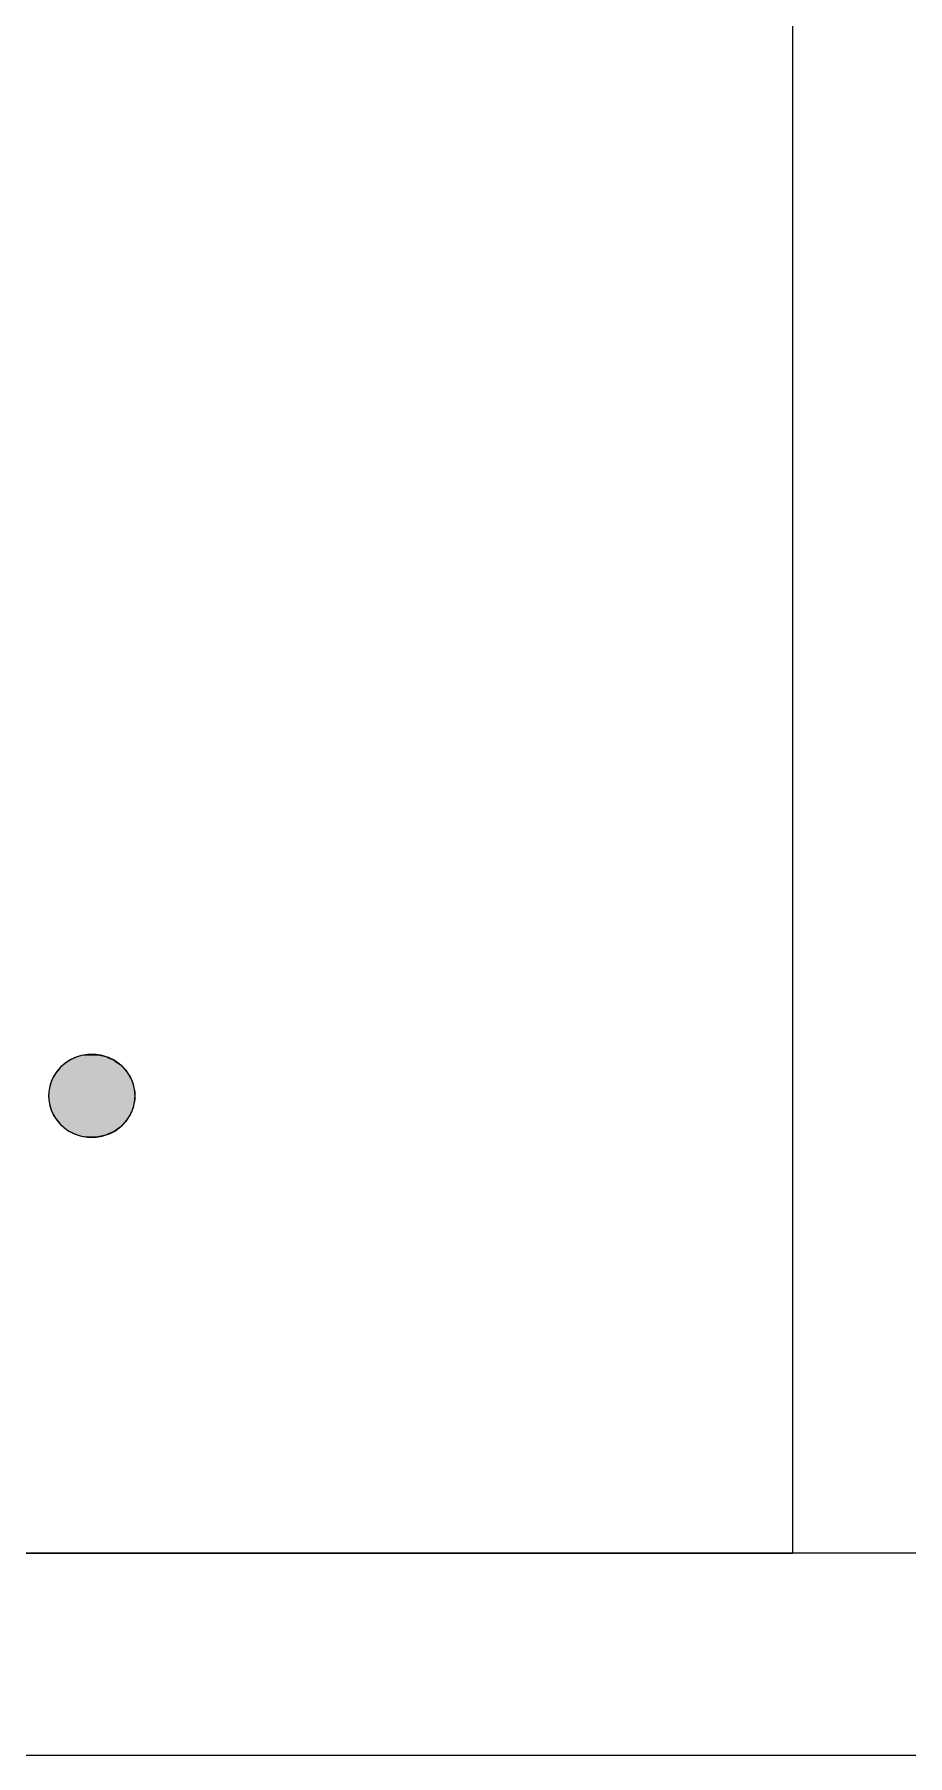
# Model space of a CAD drawing. Extents: x 1329 to 1605, y 497 to 704.
# Drawn here: x 1567.04 to 1573.51, y 496.74 to 509.49 of the extents above; entities that cross this region are included whole.
import ezdxf

# ---------------------------------------------------------------- set-up
doc = ezdxf.new("R2010")
doc.units = 0
doc.layers.add('LSC-DA1', color=7, linetype='CONTINUOUS')

# ---------------------------------------------------------------- blocks, each defined once
blk = doc.blocks.new('*U39')
at = {"layer": 'LSC-DA1', "linetype": 'CONTINUOUS'}
for p, q in [((132.603, 5.119), (132.579, 5.099)), ((132.625, 5.137), (132.603, 5.119)), ((132.653, 5.153), (132.625, 5.137)), ((132.678, 5.166), (132.653, 5.153)), ((132.71, 5.177), (132.678, 5.166)), ((132.735, 5.185), (132.71, 5.177)), ((132.775, 5.191), (132.735, 5.185)), ((132.795, 5.194), (132.775, 5.191)), ((132.856, 5.191), (132.795, 5.194)), ((132.856, 5.191), (132.88, 5.185)), ((132.88, 5.185), (132.915, 5.177)), ((132.915, 5.177), (132.94, 5.166)), ((132.94, 5.166), (132.971, 5.153)), ((132.971, 5.153), (132.994, 5.137)), ((132.994, 5.137), (133.02, 5.119)), ((133.02, 5.119), (133.04, 5.099)), ((132.505, 4.973), (132.496, 4.945)), ((132.513, 5.001), (132.505, 4.973)), ((132.528, 5.027), (132.513, 5.001)), ((132.541, 5.053), (132.528, 5.027)), ((132.561, 5.077), (132.541, 5.053)), ((132.579, 5.099), (132.561, 5.077)), ((133.04, 5.099), (133.062, 5.077)), ((133.062, 5.077), (133.078, 5.053)), ((133.078, 5.053), (133.095, 5.027)), ((133.095, 5.027), (133.106, 5.001)), ((133.106, 5.001), (133.118, 4.973)), ((133.118, 4.973), (133.123, 4.945)), ((132.493, 4.916), (132.49, 4.887)), ((132.49, 4.887), (132.493, 4.857)), ((132.496, 4.945), (132.493, 4.916)), ((132.493, 4.857), (132.496, 4.829)), ((133.123, 4.945), (133.129, 4.916)), ((133.129, 4.857), (133.123, 4.829)), ((133.129, 4.916), (133.129, 4.887)), ((133.129, 4.887), (133.129, 4.857)), ((132.496, 4.829), (132.505, 4.8)), ((132.505, 4.8), (132.513, 4.772)), ((132.513, 4.772), (132.528, 4.746)), ((132.528, 4.746), (132.541, 4.721)), ((132.541, 4.721), (132.561, 4.697)), ((133.078, 4.721), (133.062, 4.697)), ((133.095, 4.746), (133.078, 4.721)), ((133.106, 4.772), (133.095, 4.746)), ((133.118, 4.8), (133.106, 4.772)), ((133.123, 4.829), (133.118, 4.8)), ((132.561, 4.697), (132.579, 4.675)), ((132.579, 4.675), (132.603, 4.654)), ((132.603, 4.654), (132.625, 4.636)), ((132.625, 4.636), (132.653, 4.621)), ((132.653, 4.621), (132.678, 4.607)), ((132.678, 4.607), (132.71, 4.596)), ((132.71, 4.596), (132.735, 4.588)), ((132.915, 4.596), (132.88, 4.588)), ((132.94, 4.607), (132.915, 4.596)), ((132.971, 4.621), (132.94, 4.607)), ((132.994, 4.636), (132.971, 4.621)), ((133.02, 4.654), (132.994, 4.636)), ((133.04, 4.675), (133.02, 4.654)), ((133.062, 4.697), (133.04, 4.675)), ((132.735, 4.588), (132.775, 4.583)), ((132.795, 4.58), (132.775, 4.583)), ((132.856, 4.583), (132.795, 4.58)), ((132.88, 4.588), (132.856, 4.583))]:
    blk.add_line(p, q, dxfattribs=at)
for points in [[(132.603, 5.119), (132.579, 5.099), (133.04, 5.099)], [(132.625, 5.137), (132.603, 5.119), (133.02, 5.119)], [(132.653, 5.153), (132.625, 5.137), (132.994, 5.137)], [(132.678, 5.166), (132.653, 5.153), (132.971, 5.153)], [(132.71, 5.177), (132.678, 5.166), (132.94, 5.166)], [(132.735, 5.185), (132.71, 5.177), (132.915, 5.177)], [(132.775, 5.191), (132.735, 5.185), (132.88, 5.185)], [(132.795, 5.194), (132.775, 5.191), (132.856, 5.191)], [(132.505, 4.973), (132.496, 4.945), (133.123, 4.945)], [(132.513, 5.001), (132.505, 4.973), (133.118, 4.973)], [(132.528, 5.027), (132.513, 5.001), (133.106, 5.001)], [(132.541, 5.053), (132.528, 5.027), (133.095, 5.027)], [(132.561, 5.077), (132.541, 5.053), (133.078, 5.053)], [(132.579, 5.099), (132.561, 5.077), (133.062, 5.077)], [(132.493, 4.916), (132.49, 4.887), (133.129, 4.887)], [(132.49, 4.887), (132.493, 4.857), (133.129, 4.857)], [(132.496, 4.945), (132.493, 4.916), (133.129, 4.916)], [(132.493, 4.857), (132.496, 4.829), (133.123, 4.829)], [(132.496, 4.829), (132.505, 4.8), (133.118, 4.8)], [(132.505, 4.8), (132.513, 4.772), (133.106, 4.772)], [(132.513, 4.772), (132.528, 4.746), (133.095, 4.746)], [(132.528, 4.746), (132.541, 4.721), (133.078, 4.721)], [(132.541, 4.721), (132.561, 4.697), (133.062, 4.697)], [(132.561, 4.697), (132.579, 4.675), (133.04, 4.675)], [(132.579, 4.675), (132.603, 4.654), (133.02, 4.654)], [(132.603, 4.654), (132.625, 4.636), (132.994, 4.636)], [(132.625, 4.636), (132.653, 4.621), (132.971, 4.621)], [(132.653, 4.621), (132.678, 4.607), (132.94, 4.607)], [(132.678, 4.607), (132.71, 4.596), (132.915, 4.596)], [(132.71, 4.596), (132.735, 4.588), (132.88, 4.588)], [(132.735, 4.588), (132.775, 4.583), (132.856, 4.583)]]:
    blk.add_solid(points, dxfattribs=at)
at = {"layer": 'LSC-DA1', "linetype": 'CONTINUOUS', "extrusion": (0, 0, -1)}
for points in [[(-132.603, 5.119), (-133.02, 5.119), (-133.04, 5.099)], [(-132.625, 5.137), (-132.994, 5.137), (-133.02, 5.119)], [(-132.653, 5.153), (-132.971, 5.153), (-132.994, 5.137)], [(-132.678, 5.166), (-132.94, 5.166), (-132.971, 5.153)], [(-132.71, 5.177), (-132.915, 5.177), (-132.94, 5.166)], [(-132.735, 5.185), (-132.88, 5.185), (-132.915, 5.177)], [(-132.775, 5.191), (-132.856, 5.191), (-132.88, 5.185)], [(-132.505, 4.973), (-133.118, 4.973), (-133.123, 4.945)], [(-132.513, 5.001), (-133.106, 5.001), (-133.118, 4.973)], [(-132.528, 5.027), (-133.095, 5.027), (-133.106, 5.001)], [(-132.541, 5.053), (-133.078, 5.053), (-133.095, 5.027)], [(-132.561, 5.077), (-133.062, 5.077), (-133.078, 5.053)], [(-132.579, 5.099), (-133.04, 5.099), (-133.062, 5.077)], [(-132.49, 4.887), (-133.129, 4.887), (-133.129, 4.857)], [(-132.493, 4.916), (-133.129, 4.916), (-133.129, 4.887)], [(-132.493, 4.857), (-133.129, 4.857), (-133.123, 4.829)], [(-132.496, 4.945), (-133.123, 4.945), (-133.129, 4.916)], [(-132.496, 4.829), (-133.123, 4.829), (-133.118, 4.8)], [(-132.505, 4.8), (-133.118, 4.8), (-133.106, 4.772)], [(-132.513, 4.772), (-133.106, 4.772), (-133.095, 4.746)], [(-132.528, 4.746), (-133.095, 4.746), (-133.078, 4.721)], [(-132.541, 4.721), (-133.078, 4.721), (-133.062, 4.697)], [(-132.561, 4.697), (-133.062, 4.697), (-133.04, 4.675)], [(-132.579, 4.675), (-133.04, 4.675), (-133.02, 4.654)], [(-132.603, 4.654), (-133.02, 4.654), (-132.994, 4.636)], [(-132.625, 4.636), (-132.994, 4.636), (-132.971, 4.621)], [(-132.653, 4.621), (-132.971, 4.621), (-132.94, 4.607)], [(-132.678, 4.607), (-132.94, 4.607), (-132.915, 4.596)], [(-132.71, 4.596), (-132.915, 4.596), (-132.88, 4.588)], [(-132.735, 4.588), (-132.88, 4.588), (-132.856, 4.583)], [(-132.775, 4.583), (-132.856, 4.583), (-132.795, 4.58)]]:
    blk.add_solid(points, dxfattribs=at)
blk = doc.blocks.new('A$C54134F2F')
at = {"layer": 'LSC-DA1'}
for p, q in [((138, 102), (138, 1.5)), ((132.811, 5.196), (132.811, 5.194)), ((133.131, 4.889), (133.133, 4.889)), ((132.811, 4.579), (132.811, 4.578)), ((150, 1.5), (0, 1.5)), ((24, 1.5), (138, 1.5)), ((150, 0), (0, 0))]:
    blk.add_line(p, q, dxfattribs=at)
blk.add_polyline3d([(132.49, 4.887, 0), (132.491, 4.872, 0), (132.492, 4.857, 0), (132.494, 4.842, 0), (132.497, 4.827, 0), (132.5, 4.812, 0), (132.504, 4.797, 0), (132.509, 4.783, 0), (132.515, 4.769, 0), (132.521, 4.755, 0), (132.528, 4.742, 0), (132.536, 4.729, 0), (132.544, 4.716, 0), (132.553, 4.704, 0), (132.563, 4.692, 0), (132.573, 4.68, 0), (132.584, 4.669, 0), (132.596, 4.659, 0), (132.607, 4.649, 0), (132.62, 4.64, 0), (132.633, 4.631, 0), (132.646, 4.623, 0), (132.66, 4.616, 0), (132.674, 4.609, 0), (132.688, 4.603, 0), (132.703, 4.597, 0), (132.718, 4.593, 0), (132.733, 4.589, 0), (132.748, 4.585, 0), (132.764, 4.583, 0), (132.779, 4.581, 0), (132.795, 4.58, 0), (132.811, 4.579, 0), (132.826, 4.58, 0), (132.842, 4.581, 0), (132.857, 4.583, 0), (132.873, 4.585, 0), (132.888, 4.589, 0), (132.903, 4.593, 0), (132.918, 4.597, 0), (132.933, 4.603, 0), (132.947, 4.609, 0), (132.961, 4.616, 0), (132.975, 4.623, 0), (132.988, 4.631, 0), (133.001, 4.64, 0), (133.014, 4.649, 0), (133.025, 4.659, 0), (133.037, 4.669, 0), (133.048, 4.68, 0), (133.058, 4.692, 0), (133.068, 4.704, 0), (133.077, 4.716, 0), (133.085, 4.729, 0), (133.093, 4.742, 0), (133.1, 4.755, 0), (133.106, 4.769, 0), (133.112, 4.783, 0), (133.117, 4.797, 0), (133.121, 4.812, 0), (133.124, 4.827, 0), (133.127, 4.842, 0), (133.129, 4.857, 0), (133.13, 4.872, 0), (133.131, 4.887, 0), (133.13, 4.902, 0), (133.129, 4.917, 0), (133.127, 4.932, 0), (133.124, 4.947, 0), (133.121, 4.961, 0), (133.117, 4.976, 0), (133.112, 4.99, 0), (133.106, 5.004, 0), (133.1, 5.018, 0), (133.093, 5.031, 0), (133.085, 5.045, 0), (133.077, 5.057, 0), (133.068, 5.07, 0), (133.058, 5.082, 0), (133.048, 5.093, 0), (133.037, 5.104, 0), (133.025, 5.114, 0), (133.014, 5.124, 0), (133.001, 5.133, 0), (132.988, 5.142, 0), (132.975, 5.15, 0), (132.961, 5.158, 0), (132.947, 5.164, 0), (132.933, 5.171, 0), (132.918, 5.176, 0), (132.903, 5.181, 0), (132.888, 5.185, 0), (132.873, 5.188, 0), (132.857, 5.191, 0), (132.842, 5.192, 0), (132.826, 5.194, 0), (132.811, 5.194, 0), (132.795, 5.194, 0), (132.779, 5.192, 0), (132.764, 5.191, 0), (132.748, 5.188, 0), (132.733, 5.185, 0), (132.718, 5.181, 0), (132.703, 5.176, 0), (132.688, 5.171, 0), (132.674, 5.164, 0), (132.66, 5.158, 0), (132.646, 5.15, 0), (132.633, 5.142, 0), (132.62, 5.133, 0), (132.607, 5.124, 0), (132.596, 5.114, 0), (132.584, 5.104, 0), (132.573, 5.093, 0), (132.563, 5.082, 0), (132.553, 5.07, 0), (132.544, 5.057, 0), (132.536, 5.045, 0), (132.528, 5.031, 0), (132.521, 5.018, 0), (132.515, 5.004, 0), (132.509, 4.99, 0), (132.504, 4.976, 0), (132.5, 4.961, 0), (132.497, 4.947, 0), (132.494, 4.932, 0), (132.492, 4.917, 0), (132.491, 4.902, 0), (132.49, 4.887, 0)], dxfattribs=at)
at = {"layer": 'LSC-DA1', "linetype": 'CONTINUOUS'}
blk.add_blockref('*U39', (0, 0), dxfattribs=at)

msp = doc.modelspace()

# ---------------------------------------------------------------- block references
at = {"layer": 'LSC-DA1'}
msp.add_blockref('A$C54134F2F', (1434.656, 496.74), dxfattribs=at)

doc.saveas('drawing.dxf')
